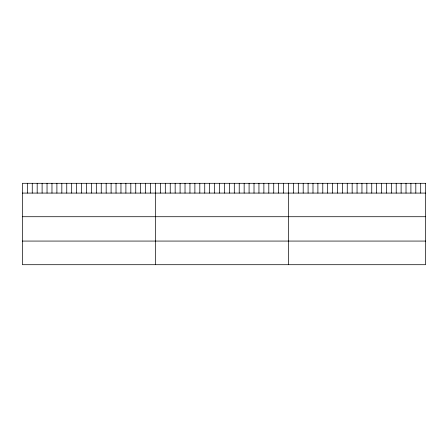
<?xml version="1.0" encoding="UTF-8"?>
<svg xmlns="http://www.w3.org/2000/svg" width="448" height="448" viewBox="0 0 448 448"><rect width="100%" height="100%" fill="white"/><g stroke="black" fill="none" stroke-linecap="round" stroke-linejoin="round"><path stroke-width="0.67" d="M22.4 193.082L425.6 193.082M22.4 216.72L425.6 216.72M22.4 241.069L425.6 241.069M420.706 183.294L420.706 193.082M415.806 183.294L415.806 193.082M410.911 183.294L410.911 193.082M406.017 183.294L406.017 193.082M401.122 183.294L401.122 193.082M396.222 183.294L396.222 193.082M391.328 183.294L391.328 193.082M386.434 183.294L386.434 193.082M381.534 183.294L381.534 193.082M376.639 183.294L376.639 193.082M371.745 183.294L371.745 193.082M366.85 183.294L366.85 193.082M361.95 183.294L361.95 193.082M357.056 183.294L357.056 193.082M352.162 183.294L352.162 193.082M347.262 183.294L347.262 193.082M342.367 183.294L342.367 193.082M337.473 183.294L337.473 193.082M332.578 183.294L332.578 193.082M327.678 183.294L327.678 193.082M322.784 183.294L322.784 193.082M317.89 183.294L317.89 193.082M312.99 183.294L312.99 193.082M308.095 183.294L308.095 193.082M303.201 183.294L303.201 193.082M298.306 183.294L298.306 193.082M293.406 183.294L293.406 193.082M288.512 183.294L288.512 264.706M283.584 183.294L283.584 193.082M278.656 183.294L278.656 193.082M273.728 183.294L273.728 193.082M268.8 183.294L268.8 193.082M263.872 183.294L263.872 193.082M258.944 183.294L258.944 193.082M254.016 183.294L254.016 193.082M249.088 183.294L249.088 193.082M244.16 183.294L244.16 193.082M239.232 183.294L239.232 193.082M234.304 183.294L234.304 193.082M229.376 183.294L229.376 193.082M224.448 183.294L224.448 193.082M219.52 183.294L219.52 193.082M214.592 183.294L214.592 193.082M209.664 183.294L209.664 193.082M204.736 183.294L204.736 193.082M199.808 183.294L199.808 193.082M194.88 183.294L194.88 193.082M189.952 183.294L189.952 193.082M185.024 183.294L185.024 193.082M180.096 183.294L180.096 193.082M175.168 183.294L175.168 193.082M170.24 183.294L170.24 193.082M165.312 183.294L165.312 193.082M160.384 183.294L160.384 193.082M155.456 183.294L155.456 264.706M150.528 183.294L150.528 193.082M145.6 183.294L145.6 193.082M140.672 183.294L140.672 193.082M135.744 183.294L135.744 193.082M130.816 183.294L130.816 193.082M125.888 183.294L125.888 193.082M120.96 183.294L120.96 193.082M116.032 183.294L116.032 193.082M111.104 183.294L111.104 193.082M106.176 183.294L106.176 193.082M101.248 183.294L101.248 193.082M96.32 183.294L96.32 193.082M91.392 183.294L91.392 193.082M86.464 183.294L86.464 193.082M81.536 183.294L81.536 193.082M76.608 183.294L76.608 193.082M71.68 183.294L71.68 193.082M66.752 183.294L66.752 193.082M61.824 183.294L61.824 193.082M56.896 183.294L56.896 193.082M51.968 183.294L51.968 193.082M47.04 183.294L47.04 193.082M42.112 183.294L42.112 193.082M37.184 183.294L37.184 193.082M32.256 183.294L32.256 193.082M27.328 183.294L27.328 193.082M425.6 183.294L22.4 183.294L22.4 264.706L425.6 264.706L425.6 183.294"/></g></svg>
